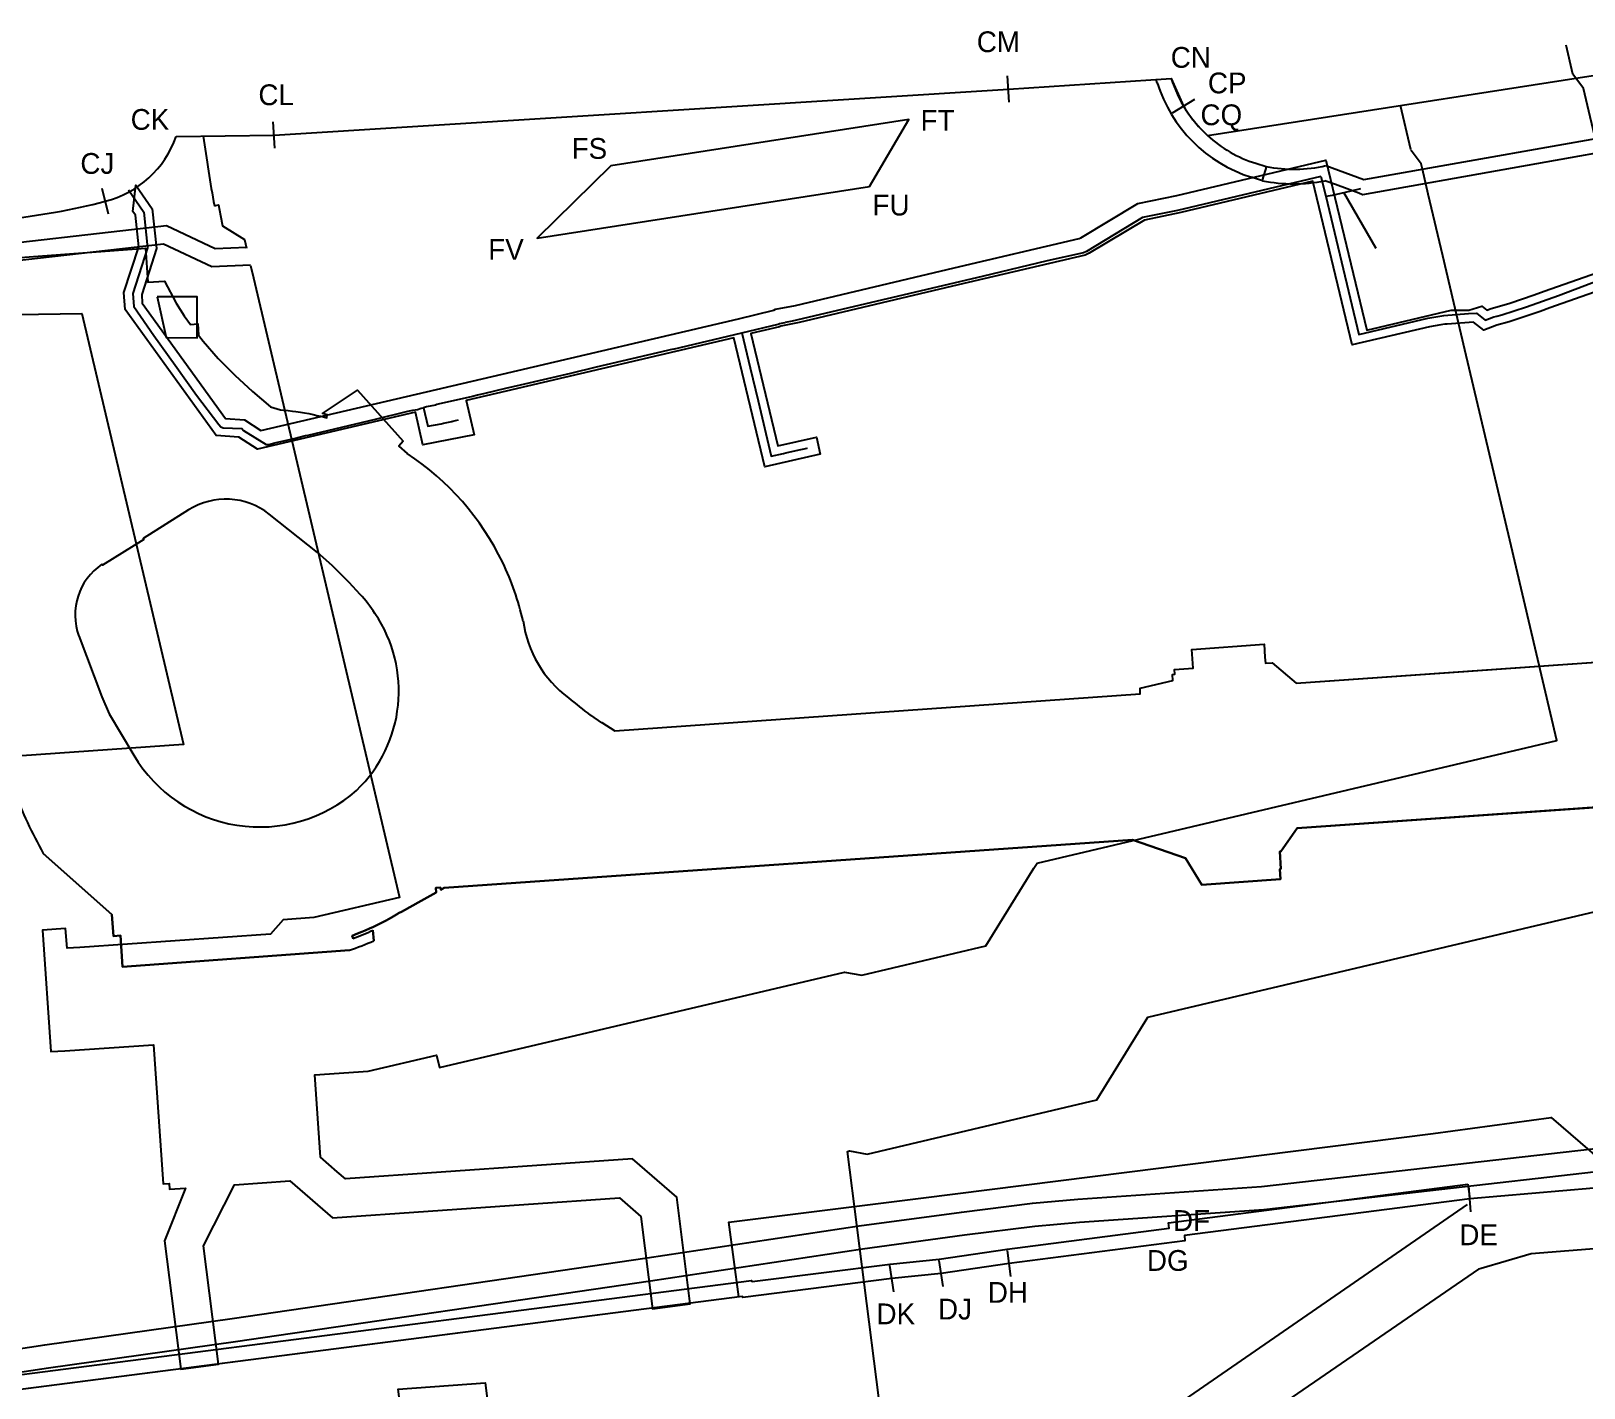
# Model space of a CAD drawing. Extents: x 833938 to 835456, y 817729 to 818666.
# Drawn here: x 834924.5 to 835190.3, y 817967.5 to 818199.7 of the extents above; entities that cross this region are included whole.
import ezdxf

# ---------------------------------------------------------------- set-up
doc = ezdxf.new("R2010")
doc.units = 0
for name, color, linetype in [('_SubjectSitePointAnno', 7, 'Continuous'), ('AdjacentLine', 7, 'Continuous'), ('DraftConditionLine_05m_SHT1', 7, 'Continuous'), ('DraftConditionLine_DR_DGN', 7, 'Continuous'), ('DraftConditionLine_Points_20151124_SHT1', 7, 'Continuous'), ('DraftConditionLine_Protection_Vesting', 7, 'Continuous'), ('DraftConditionLine_ROW_Sht1_20150824', 7, 'Continuous'), ('DraftConditionLine_SUD_Pro_road_4', 7, 'Continuous'), ('DraftConditionLine_WWR_20160425', 7, 'Continuous'), ('DraftPolygon_05m', 7, 'Continuous'), ('DraftPolygon_SUD_Prop_road_4', 7, 'Continuous'), ('Footpath', 7, 'Continuous'), ('SubjectSitePolygon', 7, 'Continuous')]:
    doc.layers.add(name, color=color, linetype=linetype)

msp = doc.modelspace()

# ---------------------------------------------------------------- linework, layer by layer
at = {"layer": 'AdjacentLine'}
for points in [[(835076.81, 818000), (835164.53, 818011.06), (835184.69, 818013.78), (835198.34, 818002.05)], [(835266.28, 818008.06), (835260.07, 818000), (835254.49, 817992.7), (835250.38, 817995.98), (835250, 817995.96), (835181.31, 817990.45), (835172.75, 817987.96), (835172.28, 817987.82), (835109.41, 817944.66), (835101.72, 817931.35), (835101.04, 817931.17), (835093.25, 817935.67), (835093.06, 817936.35), (835101.88, 817951.62), (835170.41, 817998.92)], [(835045.65, 817983.11), (835043.97, 817995.86), (835076.81, 818000), (835076.81, 818000)]]:
    msp.add_lwpolyline(points, dxfattribs=at)
at = {"layer": 'DraftConditionLine_05m_SHT1'}
msp.add_line((835170.46, 818002.36), (835170.78, 817999.87), dxfattribs=at)
msp.add_lwpolyline([(834658.09, 817935.69), (835047.84, 817985.91), (835047.93, 817985.71), (835071.58, 817988.7), (835079.98, 817989.56), (835091.59, 817991.28), (835119.3, 817994.87), (835119.22, 817995.75), (835170.46, 818002.36)], dxfattribs=at)
at = {"layer": 'DraftConditionLine_DR_DGN'}
msp.add_lwpolyline([(834946.11, 818154.22), (834947.69, 818147.23), (834952.98, 818147.19), (834952.99, 818154.19)], close=True, dxfattribs=at)
at = {"layer": 'DraftConditionLine_Points_20151124_SHT1'}
for p, q in [((835091.96, 818187.5), (835091.67, 818191.99)), ((835119.87, 818185.68), (835123.73, 818187.99)), ((834966.26, 818179.63), (834965.98, 818184.12)), ((834937.8, 818168.36), (834936.69, 818172.72)), ((835170.97, 817997.64), (835170.59, 818002.12)), ((835092.22, 817986.58), (835091.65, 817991.04)), ((835072.2, 817983.99), (835071.54, 817988.44)), ((835080.62, 817984.86), (835079.96, 817989.31))]:
    msp.add_line(p, q, dxfattribs=at)
at = {"layer": 'DraftConditionLine_Protection_Vesting'}
for p, q in [((835166.16, 818161.19), (835163.67, 818171.77)), ((835169.94, 818145.15), (835166.16, 818161.19))]:
    msp.add_line(p, q, dxfattribs=at)
for points in [[(834851.08, 818169.81), (834847.83, 818150.05), (834933.23, 818151.37), (834950.61, 818077.61), (834894.45, 818073.68), (834900.09, 817993.08), (834916.93, 817994.26), (834924.18, 817937.19), (834990.14, 817945.62), (834987.38, 817967.33), (835002.27, 817968.37), (835004.91, 817947.51), (835070.87, 817955.95), (835064.29, 818007.99), (835064.63, 818008.07), (835067.63, 818007.54), (835106.92, 818016.8), (835115.69, 818030.98), (835221.77, 818055.98), (835199.14, 818152.03), (835195.36, 818168.08), (835190.23, 818189.84), (835188.42, 818192.29), (835187.25, 818197.25)], [(835160.7, 818179.43), (835158.93, 818186.95)], [(835160.74, 818179.26), (835160.64, 818179.24)], [(835163.67, 818171.77), (835162.66, 818176.05), (835162.44, 818176.96), (835160.74, 818179.26)], [(834955.92, 818169.78), (834956.6, 818169.91), (834956.94, 818168.14), (834957.29, 818166.37), (834961.06, 818164.03), (834961.41, 818162.55)], [(834961.38, 818162.69), (834961.39, 818162.62), (834956.07, 818162.4), (834947.7, 818166.36), (834910.78, 818162.15), (834911.53, 818159.22), (834947.19, 818163.28), (834955.46, 818159.37), (834962.09, 818159.65)], [(834962.11, 818159.58), (834962.61, 818157.47), (834987.59, 818051.45), (834972.95, 818047.99), (834967.66, 818047.62), (834965.52, 818045.17), (834932.91, 818042.89), (834930.7, 818042.74), (834930.46, 818046.13), (834926.47, 818045.85), (834927.92, 818025.1), (834930.32, 818025.17), (834945.49, 818026.23), (834947.15, 818002.43), (834948.15, 818002.5), (834948.22, 818001.51), (834951, 818001.7), (834947.37, 817992.68), (834950.16, 817970.75), (834956.6, 817971.58), (834954.03, 817991.84), (834959.36, 818002.29), (834968.85, 818002.95), (834976.13, 817996.61), (835025.23, 818000.05), (835028.9, 817996.86), (835030.9, 817981.08), (835037.35, 817981.9), (835035.04, 818000.14), (835027.47, 818006.73), (834978.36, 818003.29), (834976.95, 818004.52), (834974.09, 818007.01), (834973.1, 818021.09), (834982.26, 818021.73), (834993.95, 818024.48), (834994.45, 818022.35), (835063.74, 818038.68), (835066.74, 818038.16), (835087.94, 818043.15), (835096.17, 818056.46), (835096.71, 818057.33), (835185.69, 818078.3), (835177.61, 818112.57), (835169.94, 818145.15)]]:
    msp.add_lwpolyline(points, dxfattribs=at)
msp.add_arc((835192.23, 818213.68), 240.35, 187.6488, 190.5242, dxfattribs=at)
at = {"layer": 'DraftConditionLine_ROW_Sht1_20150824'}
msp.add_line((835136, 818176.58), (835135.25, 818174.18), dxfattribs=at)
at = {"layer": 'DraftConditionLine_SUD_Pro_road_4'}
for points in [[(834913.45, 818160.26), (834944.11, 818162.53), (834944.5, 818156.68), (834947.39, 818156.88), (834949.4, 818153.14), (834950.76, 818150.97), (834951.81, 818149.47), (834953.06, 818149.55), (834953.19, 818147.64), (834954.01, 818146.61), (834956.59, 818143.66), (834959.41, 818140.78), (834962.42, 818138), (834965.52, 818135.4), (834967.24, 818134.87), (834967.72, 818134.82), (834968.55, 818134.74), (834969.31, 818134.65), (834969.88, 818134.57), (834970.66, 818134.45), (834971.36, 818134.34), (834972.07, 818134.21), (834972.83, 818134.05), (834973.47, 818133.92), (834974.35, 818133.72), (834975.14, 818133.52), (834975.24, 818134.01), (834974.8, 818134.12), (834974.42, 818134.21), (834980.43, 818138.22), (834988.24, 818129.53), (834987.47, 818128.65), (834988.93, 818127.38)], [(834951.51, 818117.75), (834943.73, 818112.87), (834943.84, 818112.7), (834936.78, 818108.27), (834936.68, 818108.44)], [(834980.85, 818103.29), (834979, 818105.34), (834976.06, 818108.25), (834973.58, 818110.48), (834965.29, 818117.02), (834965.29, 818117.02)], [(834932.73, 818096.17), (834936.66, 818085.77), (834937.93, 818082.87), (834942.15, 818075.76)], [(835020.3, 818082.6), (835022.18, 818081.33), (835022.21, 818081.39), (835024.48, 818079.97), (835114.39, 818086.25), (835114.35, 818087.22), (835119.96, 818088.55), (835119.89, 818089.59), (835120.29, 818089.62), (835120.23, 818090.42), (835123.43, 818090.64), (835123.2, 818093.88), (835135.57, 818094.75), (835135.72, 818092.55), (835135.8, 818091.51), (835136.93, 818091.59), (835141.07, 818088.12), (835198.9, 818092.16), (835211.92, 818093.05)], [(834979.64, 818044.43), (834979.47, 818044.89), (834980.43, 818045.26), (834981.13, 818045.54), (834981.73, 818045.8), (834982.44, 818046.11), (834983.13, 818046.43), (834983.83, 818046.76), (834984.51, 818047.1), (834985.18, 818047.45), (834985.82, 818047.79), (834986.49, 818048.17), (834987.11, 818048.53), (834987.52, 818048.78), (834987.92, 818049), (834991.28, 818050.86), (834993.88, 818052.31), (834993.83, 818053.06), (834994.63, 818053.12), (834994.66, 818052.73), (834995.25, 818053.06), (835113.04, 818061.3), (835122.12, 818058.17), (835124.93, 818053.61), (835138.38, 818054.55), (835138.26, 818056.29), (835138.46, 818056.31), (835138.25, 818059.3), (835138.43, 818059.31), (835141.26, 818063.27), (835211.68, 818068.19)], [(834926.62, 818058.98), (834938.37, 818048.51), (834938.63, 818044.84), (834939.82, 818044.92), (834940.19, 818039.57), (834979.03, 818042.4)], [(834983.19, 818044.03), (834983.06, 818045.84)]]:
    msp.add_lwpolyline(points, dxfattribs=at)
for centre, radius, start, end in [((834963.38, 818088.52), 46.5, 25.7585, 56.6799), ((834957.88, 818107.58), 12, 51.881, 122.1071), ((834942.48, 818099.8), 10.4, 123.9059, 200.45), ((834963.38, 818088.52), 46.5, 12.6995, 25.7586), ((834960.3, 818084.7), 27.72, 33.5524, 42.1289), ((834963.88, 818086.75), 23.6, 313.9148, 34.2147), ((835028.14, 818101.35), 19.56, 187.6338, 233.5719), ((835078.48, 818159.56), 96.48, 230.0472, 232.9167), ((834963.69, 818088.54), 25.05, 210.688, 311.3775), ((834994.89, 818097.34), 78.31, 200.6629, 209.329), ((834963.39, 818088.53), 48.7, 288.7292, 293.9895), ((834963.72, 818087.76), 46.17, 290.1664, 294.7657)]:
    msp.add_arc(centre, radius, start, end, dxfattribs=at)
at = {"layer": 'DraftConditionLine_WWR_20160425'}
for p, q in [((835145.28, 818174.78), (835146.15, 818171.41)), ((835148.02, 818171.77), (835150.46, 818172.34)), ((835154.73, 818162.44), (835149.24, 818172.06)), ((835150.46, 818172.34), (835152.14, 818172.74)), ((835034.41, 818145.25), (835046.19, 818148.01))]:
    msp.add_line(p, q, dxfattribs=at)
for points in [[(835201.71, 818158.34), (835184.5, 818152.31), (835182.8, 818151.71), (835178.56, 818150.28), (835177.52, 818149.94), (835175.38, 818149.34), (835173.16, 818148.51), (835171.44, 818149.88), (835166.88, 818149.53), (835166.49, 818149.5), (835165.85, 818149.4), (835163.91, 818149.09), (835150.67, 818145.98), (835143.93, 818173.97), (835121.3, 818168.62), (835115.09, 818167.32), (835105.64, 818161.65), (835104.93, 818161.31), (835083.23, 818156.24), (835055.99, 818149.81), (835052.87, 818149.18), (835052.65, 818149.08), (835047.75, 818147.9), (835052.34, 818128.69), (835058.95, 818130.2), (835059.58, 818127.27), (835050.1, 818125.14), (835044.84, 818147.21), (835005.86, 818138.06), (834999.03, 818136.46), (835000.39, 818130.61), (834991.58, 818128.85), (834990.36, 818134.45), (834963.32, 818128.12), (834960.11, 818130.2), (834956.22, 818130.49), (834940.64, 818152.03), (834940.44, 818154.95), (834942.96, 818162.76), (834942.39, 818168.16), (834941.95, 818168.79), (834942.49, 818173.31), (834945.29, 818169.23), (834946.01, 818162.44), (834943.48, 818154.58), (834943.58, 818153.09), (834957.83, 818133.38), (834961.09, 818133.13), (834963.87, 818131.34), (835005.17, 818140.98), (835045.6, 818150.46), (835051.69, 818151.94), (835051.96, 818152.06), (835055.35, 818152.74), (835082.55, 818159.16), (835103.94, 818164.16), (835104.23, 818164.3), (835113.98, 818170.16), (835120.65, 818171.55), (835146.15, 818177.58), (835153.15, 818148.5), (835167.59, 818151.92), (835170.61, 818151.9), (835172.86, 818152.58), (835173.7, 818151.91), (835174.45, 818152.19), (835176.65, 818152.81), (835177.62, 818153.13), (835181.82, 818154.55), (835183.5, 818155.14), (835199.65, 818160.79)], [(835145.28, 818174.78), (835120.74, 818168.98), (835114.77, 818167.75), (835105.17, 818161.98), (835104.67, 818161.75), (835098.43, 818160.37), (835087.34, 818157.7), (835054.78, 818150.01), (835053.63, 818149.8)], [(834941.2, 818172.53), (834943.84, 818168.69), (834944.49, 818162.6), (834941.96, 818154.76)], [(835146.15, 818171.41), (835147.29, 818171.6), (835148.02, 818171.77)], [(835146.15, 818171.41), (835146.15, 818171.41), (835151.78, 818147.78), (835163.62, 818150.56), (835166.31, 818150.99), (835170.55, 818151.32)], [(834879.21, 817967.67), (834926.92, 817974.87), (834958.96, 817979.38), (835029.99, 817989.76), (835066.25, 817995.25), (835083.8, 817997.61), (835095.94, 817999.13), (835103.68, 817999.79), (835135.15, 818001.99), (835219.83, 818011.62), (835223.01, 818017.82), (835212.19, 818166.13)], [(835216.18, 818166.42), (835227.08, 818016.99), (835222.4, 818007.89), (835135.52, 817998), (835103.99, 817995.8), (835096.36, 817995.15), (835084.31, 817993.64), (835066.82, 817991.29)], [(835175.42, 818150.9), (835176.27, 818151.11), (835180.49, 818152.49), (835185.95, 818154.41), (835191.66, 818156.57), (835197.38, 818158.47)], [(834941.96, 818154.76), (834942.11, 818152.56), (834945.56, 818147.59), (834949.18, 818142.5)], [(835170.55, 818151.32), (835171.91, 818151.42), (835173.43, 818150.21), (835174.91, 818150.77), (835175.42, 818150.9)], [(835046.19, 818148.01), (835052.4, 818149.52), (835052.65, 818149.63), (835053.63, 818149.8)], [(835046.19, 818148.01), (835047.64, 818142.04), (835048.96, 818136.4), (835051.22, 818126.92), (835053.34, 818127.4)], [(835034.41, 818145.25), (835022.98, 818142.57), (835021.24, 818142.15), (835016.88, 818141.1), (835008.24, 818139.09), (835005.75, 818138.53), (835002.22, 818137.65), (835000.95, 818137.35), (835000.09, 818137.14), (834994.22, 818135.84), (834994, 818135.75), (834993.76, 818135.67), (834992.2, 818135.37), (834991.73, 818135.21)], [(834949.18, 818142.5), (834952.88, 818137.35), (834956.66, 818132.38)], [(834966.25, 818129.2), (834968.57, 818129.75), (834969.58, 818129.97), (834971.53, 818130.46), (834971.98, 818130.55), (834983.49, 818133.28), (834989.01, 818134.62), (834989.86, 818134.78)], [(834989.86, 818134.78), (834990.67, 818134.92), (834991.31, 818135.14), (834991.65, 818135.2), (834991.73, 818135.21)], [(834991.73, 818135.21), (834992.42, 818132.05), (834994.75, 818132.48), (834995.13, 818132.56), (834995.14, 818132.56)], [(834956.66, 818132.38), (834957.02, 818131.94), (834957.42, 818131.79), (834960.6, 818131.67), (834960.9, 818131.3), (834964.79, 818128.96), (834965.24, 818128.96), (834966.25, 818129.2)], [(834995.14, 818132.56), (834996.25, 818132.82), (834996.5, 818132.86)], [(834996.5, 818132.86), (834996.58, 818132.88), (834996.7, 818132.91), (834997.21, 818133.04), (834997.69, 818133.15)], [(835053.34, 818127.4), (835053.71, 818127.48), (835055.51, 818127.91)], [(835055.51, 818127.91), (835057.35, 818128.32), (835057.39, 818128.34)], [(835066.82, 817991.29), (835030.58, 817985.81), (834959.53, 817975.42), (834927.5, 817970.91), (834879.75, 817963.71), (834862.87, 817961.7), (834852.63, 817960.32), (834844.94, 817959.39), (834834.15, 817958.31), (834817.82, 817956.45), (834789.98, 817953.05), (834756.84, 817949.03), (834710.45, 817943.22), (834594.03, 817932.72), (834584.51, 817928.9), (834577.46, 817927.7), (834522.66, 817926.3), (834514.47, 817923.2), (834500.48, 817922.23), (834500.44, 817922.78), (834496.77, 817922.53), (834496.85, 817921.43), (834492.28, 817921.3)]]:
    msp.add_lwpolyline(points, dxfattribs=at)
at = {"layer": 'DraftPolygon_05m'}
msp.add_lwpolyline([(835170.46, 818002.36), (835170.78, 817999.88), (835121.93, 817993.58), (835122.01, 817992.7), (835091.93, 817988.81), (835080.29, 817987.08), (835071.87, 817986.22), (835046.36, 817982.99), (835046.27, 817983.19), (834658.41, 817933.21), (834658.09, 817935.69), (835047.84, 817985.91), (835047.93, 817985.71), (835071.58, 817988.7), (835079.98, 817989.56), (835091.59, 817991.28), (835119.3, 817994.87), (835119.22, 817995.75)], close=True, dxfattribs=at)
at = {"layer": 'DraftPolygon_SUD_Prop_road_4'}
for points in [[(834913.45, 818160.26), (834944.11, 818162.53)], [(834944.11, 818162.53), (834944.5, 818156.68), (834947.39, 818156.88), (834949.4, 818153.14), (834950.76, 818150.97), (834951.81, 818149.47), (834953.06, 818149.55), (834953.19, 818147.64), (834954.01, 818146.61), (834956.59, 818143.66), (834959.41, 818140.78), (834962.42, 818138), (834965.52, 818135.4), (834967.24, 818134.87), (834967.72, 818134.82), (834968.55, 818134.74), (834969.31, 818134.65), (834969.88, 818134.57), (834970.66, 818134.45), (834971.36, 818134.34), (834972.07, 818134.21), (834972.83, 818134.05), (834973.47, 818133.92), (834974.35, 818133.72), (834975.14, 818133.52), (834975.24, 818134.01), (834974.8, 818134.12), (834974.42, 818134.21), (834980.43, 818138.22), (834988.24, 818129.53), (834987.47, 818128.65), (834988.93, 818127.38)], [(834951.51, 818117.75), (834943.73, 818112.87), (834943.84, 818112.7), (834936.78, 818108.27), (834936.68, 818108.44)], [(834973.58, 818110.48), (834965.29, 818117.02), (834965.29, 818117.02)], [(834980.85, 818103.29), (834979, 818105.34), (834976.06, 818108.25), (834973.58, 818110.48)], [(834932.73, 818096.17), (834936.66, 818085.77), (834937.93, 818082.87), (834942.15, 818075.76)], [(835020.3, 818082.6), (835022.18, 818081.33), (835022.21, 818081.39), (835024.48, 818079.97), (835114.39, 818086.25), (835114.35, 818087.22), (835119.96, 818088.55), (835119.89, 818089.59), (835120.29, 818089.62), (835120.23, 818090.42), (835123.43, 818090.64), (835123.2, 818093.88), (835135.57, 818094.75), (835135.72, 818092.55), (835135.8, 818091.51), (835136.93, 818091.59), (835141.07, 818088.12), (835170.58, 818090.18), (835185.09, 818091.19), (835198.9, 818092.16)], [(835213.68, 818068.35), (835141.26, 818063.27), (835138.43, 818059.31), (835138.25, 818059.3), (835138.46, 818056.31), (835138.26, 818056.29), (835138.38, 818054.55), (835124.93, 818053.61), (835122.12, 818058.17), (835113.04, 818061.3), (834995.25, 818053.06), (834994.66, 818052.73), (834994.63, 818053.12), (834993.83, 818053.06), (834993.88, 818052.31), (834991.28, 818050.86), (834987.92, 818049), (834987.52, 818048.78), (834987.11, 818048.53), (834986.49, 818048.17), (834985.82, 818047.79), (834985.18, 818047.45), (834984.51, 818047.1), (834983.83, 818046.76), (834983.13, 818046.43), (834982.44, 818046.11), (834981.73, 818045.8), (834981.13, 818045.54), (834980.43, 818045.26), (834979.47, 818044.89), (834979.64, 818044.43)], [(834979.03, 818042.4), (834940.19, 818039.57), (834939.82, 818044.92), (834938.63, 818044.84), (834938.37, 818048.51), (834926.62, 818058.98)], [(834983.06, 818045.84), (834983.19, 818044.03)]]:
    msp.add_lwpolyline(points, dxfattribs=at)
for centre, radius, start, end in [((834963.38, 818088.52), 46.5, 25.7585, 56.6799), ((834957.88, 818107.58), 12, 51.881, 122.1071), ((834942.48, 818099.8), 10.4, 123.9059, 200.45), ((834963.38, 818088.52), 46.5, 12.6995, 25.7586), ((834960.3, 818084.7), 27.72, 33.5524, 42.1289), ((834963.88, 818086.75), 23.6, 313.9148, 34.2147), ((835028.14, 818101.35), 19.56, 187.6339, 233.5719), ((835078.48, 818159.56), 96.48, 230.0472, 232.9167), ((834963.69, 818088.54), 25.05, 210.688, 311.3775), ((834994.89, 818097.34), 78.31, 200.6629, 209.329), ((834963.39, 818088.53), 48.7, 288.7292, 293.9895), ((834963.72, 818087.76), 46.17, 290.1664, 294.7657)]:
    msp.add_arc(centre, radius, start, end, dxfattribs=at)
at = {"layer": 'Footpath'}
for points in [[(835117.3, 818190.81), (835117.12, 818191.39), (835119.69, 818191.55)], [(835235.72, 818190.29), (835222.73, 818187.77), (835211.91, 818183.83), (835211.92, 818183.79), (835203.65, 818180.77), (835152.43, 818171.67), (835151.79, 818171.91), (835147.77, 818173.39), (835145.95, 818174.05)], [(835146.14, 818176.65), (835152.66, 818174.25), (835203, 818183.19), (835208.72, 818185.28), (835208.7, 818185.32), (835222.08, 818190.19), (835227.49, 818191.16), (835227.49, 818191.16)], [(835134.14, 818177.04), (835135.93, 818176.5)], [(835135.32, 818174.07), (835133.4, 818174.66)]]:
    msp.add_lwpolyline(points, dxfattribs=at)
for centre, radius, start, end in [((835140.81, 818198.14), 24.63, 197.3177, 252.4878), ((835140.81, 818198.14), 22.13, 197.3194, 227.6206), ((835140.81, 818198.14), 22.13, 227.6206, 252.4569), ((835140.68, 818200.43), 24.4, 258.7976, 282.9304), ((835140.68, 818200.43), 26.9, 258.5238, 281.3118)]:
    msp.add_arc(centre, radius, start, end, dxfattribs=at)
at = {"layer": 'SubjectSitePolygon'}
for points in [[(835125.91, 818181.81), (835207.27, 818194.47), (835208.7, 818185.32), (835222.08, 818190.19), (835227.49, 818191.16)], [(834949.4, 818181.61), (834966.12, 818181.87), (835091.81, 818189.75), (835119.69, 818191.56), (835121.8, 818186.84)], [(835335.35, 818100.17), (835335.99, 818092.92), (835339.29, 818073.77), (835342.22, 818056.39), (835346.04, 818019.36), (835266.28, 818008.06), (835170.78, 817999.88), (835121.93, 817993.58), (835122.01, 817992.7), (835091.93, 817988.81), (835080.29, 817987.08), (835071.87, 817986.22), (835046.36, 817982.99), (835046.27, 817983.19), (834552.24, 817919.53), (834424, 817870.53)]]:
    msp.add_lwpolyline(points, dxfattribs=at)
msp.add_lwpolyline([(835068.02, 818173.1), (835074.79, 818184.53), (835023.76, 818176.59), (835011.14, 818164.25)], close=True, dxfattribs=at)
for centre, radius, start, end in [((835140.81, 818198.18), 22.14, 210.8174, 227.677), ((834932.91, 818187.5), 17.5, 284.3192, 340.3402), ((834907.48, 818287.15), 120.35, 275.9858, 284.3197)]:
    msp.add_arc(centre, radius, start, end, dxfattribs=at)

# ---------------------------------------------------------------- texts
at = {"layer": '_SubjectSitePointAnno'}
for s, p in [('CM', (835086.4, 818196.06)), ('CN', (835119.6, 818193.39)), ('CP', (835125.96, 818189.01)), ('CL', (834963.45, 818186.99)), ('CK', (834941.59, 818182.77)), ('FT', (835076.78, 818182.6)), ('CQ', (835124.69, 818183.56)), ('FS', (835017.06, 818177.81)), ('CJ', (834932.98, 818175.24)), ('FU', (835068.56, 818168.12)), ('FV', (835002.79, 818160.53)), ('DF', (835119.98, 817994.38)), ('DE', (835168.99, 817991.94)), ('DG', (835115.52, 817987.55)), ('DH', (835088.3, 817982.09)), ('DJ', (835079.76, 817979.23)), ('DK', (835069.24, 817978.41))]:
    msp.add_text(s, height=3.556, dxfattribs=at).set_placement(p)

doc.saveas('drawing.dxf')
